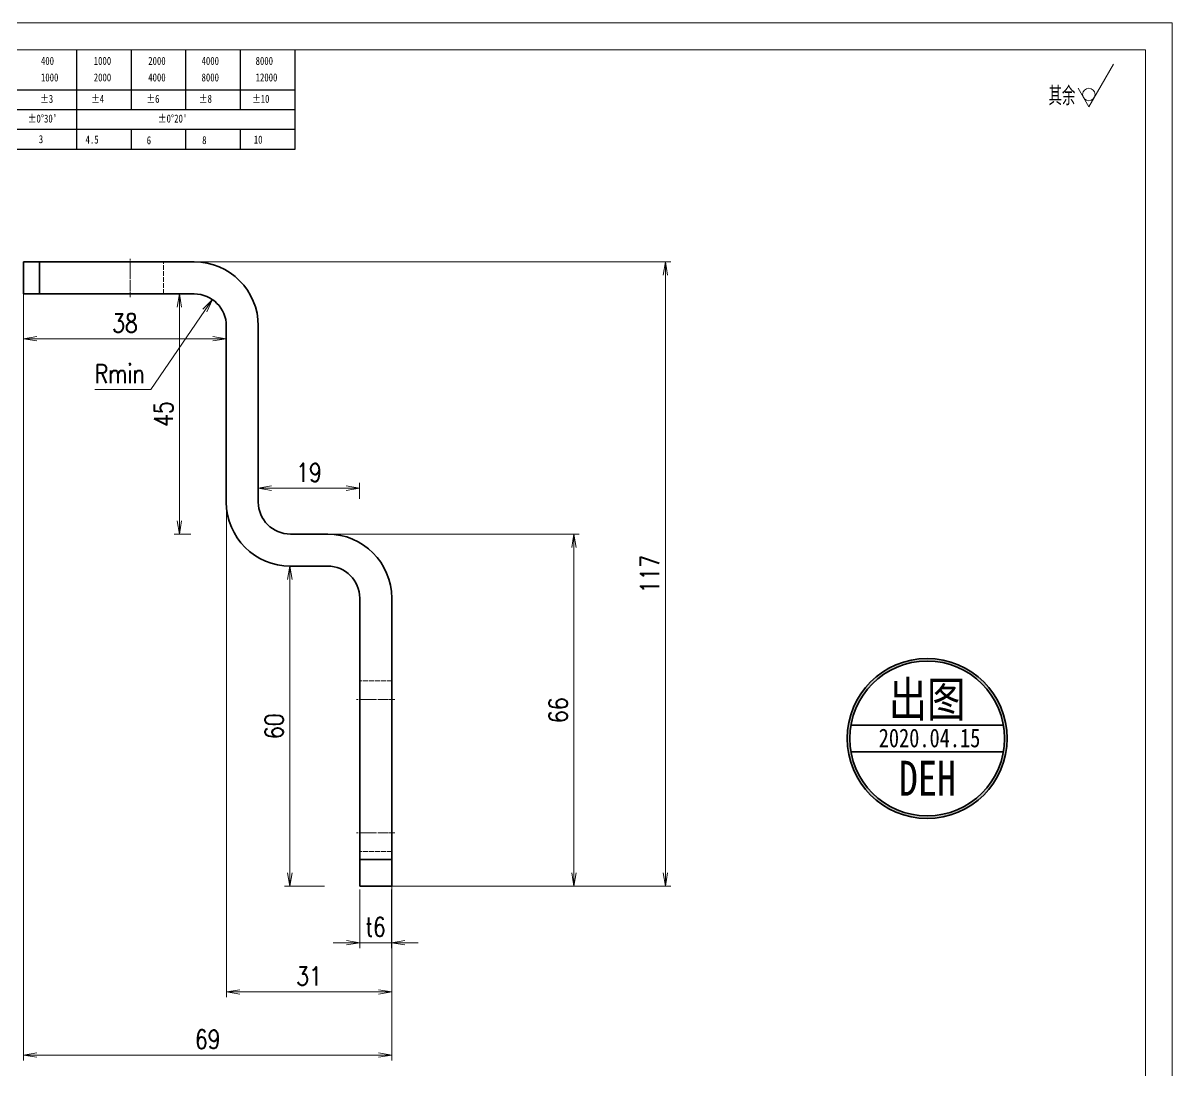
# Model space of a CAD drawing. Header units: millimetres. Extents: x 1333 to 70140, y -42879 to -5704.
# Drawn here: x 69217.3 to 69432.7, y -26072.6 to -25876.4 of the extents above; entities that cross this region are included whole.
import ezdxf
from ezdxf.enums import TextEntityAlignment as Align

# ---------------------------------------------------------------- set-up
doc = ezdxf.new("R2010")
doc.units = ezdxf.units.MM
doc.header["$LTSCALE"] = 0.5
for name, pattern in [('AM_ISO02W050x2', [3.75, 3, -0.75]), ('AM_ISO08W050x2', [9, 6, -0.75, 1.5, -0.75]), ('DASHDOT', [18.5, 12, -3, 0.5, -3]), ('DASHED', [15, 12, -3]), ('DOT2', [0.125, 0, -0.125])]:
    doc.linetypes.add(name, pattern=pattern)
for name, color, linetype, lineweight in [('CENTER', 2, 'AM_ISO08W050x2', 15), ('HIDDEN', 1, 'AM_ISO02W050x2', 18), ('印章专用-出图', 1, 'Continuous', 80), ('图框', 7, 'Continuous', 18), ('标注线', 3, 'Continuous', 18), ('粗实线', 7, 'Continuous', 35)]:
    doc.layers.add(name, color=color, linetype=linetype, lineweight=lineweight)
doc.layers.add('图\\M+19E79\\M+195B6\\M+18E9A', color=7, linetype='Continuous')
doc.layers.add('打印', color=7, linetype='Continuous', lineweight=15, plot=False)
doc.layers.add('打印-禁用', color=7, linetype='Continuous', lineweight=15, plot=False)
doc.styles.add('DIM', font='romans.shx', dxfattribs={"width": 0.8, "bigfont": 'bigfont.shx'})
doc.styles.add('国标', font='simfang.ttf', dxfattribs={"width": 0.8})
doc.styles.add('机械长仿宋', font='gbenor.shx', dxfattribs={"height": 1, "bigfont": 'gbcbig.shx'})
doc.dimstyles.new('DEH 1-1$0', dxfattribs={"dimtxt": 3.5, "dimasz": 2.5, "dimexe": 1, "dimexo": 0.625, "dimgap": 1.2, "dimtad": 1, "dimzin": 9, "dimdsep": 46, "dimtxsty": 'DIM', "dimblk": 'OPEN', "dimcen": 0, "dimclrd": 8, "dimclre": 8, "dimclrt": 2, "dimazin": 2, "dimtfac": 0.5, "dimtmove": 0, "dimatfit": 3, "dimldrblk": 'OPEN', "dimfxl": 0, "dimtolj": 2, "dimlwd": 18, "dimlwe": 18, "dimarcsym": 0})
doc.dimstyles.new('DEH 1-1$4', dxfattribs={"dimtxt": 3.5, "dimasz": 2.5, "dimexe": 1, "dimexo": 0.625, "dimgap": 1.2, "dimtad": 1, "dimtoh": 1, "dimdsep": 46, "dimtxsty": 'DIM', "dimblk": 'OPEN', "dimcen": 0, "dimclrd": 8, "dimclre": 8, "dimclrt": 2, "dimazin": 2, "dimtfac": 0.5, "dimtofl": 0, "dimtmove": 0, "dimatfit": 3, "dimldrblk": 'OPEN', "dimfxl": 0, "dimtolj": 2, "dimlwd": 18, "dimlwe": 18, "dimarcsym": 0})

# ---------------------------------------------------------------- blocks, each defined once
blk = doc.blocks.new('GZDEH零件A3图框V01版')
at = {"layer": '图\\M+19E79\\M+195B6\\M+18E9A', "color": 9}
for p, q in [((3072.2, -1561.98), (3072.2, -1554.46)), ((3082.42, -1561.98), (3082.42, -1554.46)), ((3092.64, -1561.98), (3092.64, -1554.46)), ((3102.86, -1561.98), (3102.86, -1554.46)), ((3113.09, -1573.08), (3113.09, -1554.46)), ((2996.09, -1561.98), (3113.09, -1561.98)), ((3072.2, -1573.08), (3072.2, -1561.98)), ((3082.42, -1565.68), (3082.42, -1561.98)), ((3092.64, -1565.68), (3092.64, -1561.98)), ((3102.86, -1565.68), (3102.86, -1561.98)), ((2996.09, -1565.68), (3113.09, -1565.68)), ((2996.09, -1569.38), (3113.09, -1569.38)), ((3082.42, -1573.08), (3082.42, -1569.48)), ((3092.64, -1573.08), (3092.64, -1569.38)), ((3102.86, -1573.08), (3102.86, -1569.38)), ((2990.09, -1573.08), (3113.09, -1573.08))]:
    blk.add_line(p, q, dxfattribs=at)
at = {"layer": '图框', "linetype": 'Continuous'}
for p, q in [((3272.49, -1554.46), (2882.49, -1554.46)), ((3272.49, -1832.96), (3272.49, -1554.46))]:
    blk.add_line(p, q, dxfattribs=at)
at = {"layer": '打印-禁用', "linetype": 'Continuous'}
for p, q in [((3277.49, -1549.46), (2857.49, -1549.46)), ((3277.49, -1846.46), (3277.49, -1549.46))]:
    blk.add_line(p, q, dxfattribs=at)
at = {"layer": '图\\M+19E79\\M+195B6\\M+18E9A', "color": 9, "style": '国标', "width": 0.8}
for s, p in [('400', (3065.46, -1557.31)), ('1000', (3075.36, -1557.31)), ('2000', (3085.57, -1557.31)), ('4000', (3095.57, -1557.31)), ('8000', (3105.7, -1557.31)), ('1000', (3065.46, -1560.41)), ('2000', (3075.36, -1560.41)), ('4000', (3085.57, -1560.41)), ('8000', (3095.57, -1560.41)), ('12000', (3105.7, -1560.41)), ('±3', (3065.3, -1564.42)), ('±4', (3074.85, -1564.42)), ('±6', (3085.22, -1564.42)), ('±8', (3095.06, -1564.42)), ('±10', (3105.02, -1564.42)), ("±0%%D30'", (3062.98, -1568.12)), ("±0%%D20'", (3087.38, -1568.12)), ('3', (3065.05, -1571.98)), ('4.5', (3073.82, -1572.05)), ('6', (3085.28, -1572.19)), ('8', (3095.68, -1572.15)), ('10', (3105.36, -1572.06))]:
    blk.add_text(s, height=1.5, dxfattribs=at).set_placement(p)
blk = doc.blocks.new('DEH A3')
at = {"layer": '图框'}
blk.add_blockref('GZDEH零件A3图框V01版', (-2857.49, 1846.46), dxfattribs=at)
blk = doc.blocks.new('FINISHER_NON')
at = {"layer": '标注线'}
for p, q in [((0, 0), (4.62, 8)), ((-2.02, 3.5), (0, 0))]:
    blk.add_line(p, q, dxfattribs=at)
blk.add_circle((0, 2.33), 1.17, dxfattribs=at)
blk = doc.blocks.new('其余不去材料')
at = {"layer": '标注线'}
blk.add_blockref('FINISHER_NON', (0, 0), dxfattribs=at)
at = {"layer": '标注线', "color": 7, "linetype": 'DOT2', "style": '机械长仿宋'}
blk.add_text('其余', height=3.5, dxfattribs=at).set_placement((-7.56, 0.3))
blk = doc.blocks.new('_Open')
at = {"color": 0, "linetype": 'ByBlock', "lineweight": -2}
for p, q in [((-1, 0.167), (0, 0)), ((-1, -0.167), (0, 0)), ((0, 0), (-1, 0))]:
    blk.add_line(p, q, dxfattribs=at)
blk = doc.blocks.new('*D86')
at = {"layer": 'Defpoints', "color": 0, "transparency": 16777216}
for p in [(69217.47, -25921.17), (69286.47, -26024.86), (69286.47, -26069.8)]:
    blk.add_point(p, dxfattribs=at)
at = {"layer": '标注线', "color": 8, "lineweight": 18, "transparency": 16777216}
for p, q in [((69217.47, -25921.8), (69217.47, -26070.8)), ((69286.47, -26025.49), (69286.47, -26070.8)), ((69219.97, -26069.8), (69283.97, -26069.8))]:
    blk.add_line(p, q, dxfattribs=at)
at = {"layer": '标注线', "color": 8, "lineweight": 18, "transparency": 16777216, "xscale": 2.5, "yscale": 2.5, "zscale": 2.5, "rotation": 180}
blk.add_blockref('_Open', (69217.47, -26069.8), dxfattribs=at)
at = {"layer": '标注线', "color": 8, "lineweight": 18, "transparency": 16777216, "xscale": 2.5, "yscale": 2.5, "zscale": 2.5}
blk.add_blockref('_Open', (69286.47, -26069.8), dxfattribs=at)
at = {"layer": '标注线', "color": 2, "transparency": 16777216, "insert": (69251.97, -26066.85), "char_height": 3.5, "attachment_point": 5, "style": 'DIM'}
blk.add_mtext('\\A2;69', dxfattribs=at)
blk = doc.blocks.new('*D87')
at = {"layer": 'Defpoints', "color": 0, "transparency": 16777216}
for p in [(69280.47, -26038.18), (69286.46, -26038.18), (69286.46, -26048.74)]:
    blk.add_point(p, dxfattribs=at)
at = {"layer": '标注线', "color": 8, "lineweight": 18, "transparency": 16777216}
for p, q in [((69280.47, -26038.8), (69280.47, -26049.74)), ((69286.46, -26038.8), (69286.46, -26049.74)), ((69277.97, -26048.74), (69275.47, -26048.74)), ((69280.47, -26048.74), (69286.46, -26048.74)), ((69288.96, -26048.74), (69291.46, -26048.74))]:
    blk.add_line(p, q, dxfattribs=at)
at = {"layer": '标注线', "color": 8, "lineweight": 18, "transparency": 16777216, "xscale": 2.5, "yscale": 2.5, "zscale": 2.5}
blk.add_blockref('_Open', (69280.47, -26048.74), dxfattribs=at)
at = {"layer": '标注线', "color": 8, "lineweight": 18, "transparency": 16777216, "xscale": 2.5, "yscale": 2.5, "zscale": 2.5, "rotation": 180}
blk.add_blockref('_Open', (69286.46, -26048.74), dxfattribs=at)
at = {"layer": '标注线', "color": 2, "transparency": 16777216, "insert": (69283.46, -26045.79), "char_height": 3.5, "attachment_point": 5, "style": 'DIM'}
blk.add_mtext('\\A2;{\\Fromans,bigfont|c134;t}6', dxfattribs=at)
blk = doc.blocks.new('*D88')
at = {"layer": 'Defpoints', "color": 0, "transparency": 16777216}
for p in [(69255.47, -25958.06), (69286.47, -26038.18), (69286.47, -26057.97)]:
    blk.add_point(p, dxfattribs=at)
at = {"layer": '标注线', "color": 8, "lineweight": 18, "transparency": 16777216}
for p, q in [((69255.47, -25958.68), (69255.47, -26058.97)), ((69286.47, -26038.8), (69286.47, -26058.97)), ((69257.97, -26057.97), (69283.97, -26057.97))]:
    blk.add_line(p, q, dxfattribs=at)
at = {"layer": '标注线', "color": 8, "lineweight": 18, "transparency": 16777216, "xscale": 2.5, "yscale": 2.5, "zscale": 2.5, "rotation": 180}
blk.add_blockref('_Open', (69255.47, -26057.97), dxfattribs=at)
at = {"layer": '标注线', "color": 8, "lineweight": 18, "transparency": 16777216, "xscale": 2.5, "yscale": 2.5, "zscale": 2.5}
blk.add_blockref('_Open', (69286.47, -26057.97), dxfattribs=at)
at = {"layer": '标注线', "color": 2, "transparency": 16777216, "insert": (69270.97, -26055.02), "char_height": 3.5, "attachment_point": 5, "style": 'DIM'}
blk.add_mtext('\\A2;31', dxfattribs=at)
blk = doc.blocks.new('*D89')
at = {"layer": 'Defpoints', "color": 0, "transparency": 16777216}
for p in [(69230.09, -25921.17), (69284.66, -26038.18), (69337.78, -26038.18)]:
    blk.add_point(p, dxfattribs=at)
at = {"layer": '标注线', "color": 8, "lineweight": 18, "transparency": 16777216}
for p, q in [((69230.71, -25921.17), (69338.78, -25921.17)), ((69337.78, -25923.67), (69337.78, -26035.68)), ((69285.29, -26038.18), (69338.78, -26038.18))]:
    blk.add_line(p, q, dxfattribs=at)
at = {"layer": '标注线', "color": 8, "lineweight": 18, "transparency": 16777216, "xscale": 2.5, "yscale": 2.5, "zscale": 2.5}
for p, rotation in [((69337.78, -25921.17), 90), ((69337.78, -26038.18), 270)]:
    blk.add_blockref('_Open', p, dxfattribs=dict(at, rotation=rotation))
at = {"layer": '标注线', "color": 2, "transparency": 16777216, "insert": (69334.83, -25979.67), "char_height": 3.5, "attachment_point": 5, "rotation": 90, "style": 'DIM'}
blk.add_mtext('\\A2;117', dxfattribs=at)
blk = doc.blocks.new('*D90')
at = {"layer": 'Defpoints', "color": 0, "transparency": 16777216}
for p in [(69270.97, -25972.17), (69284.66, -26038.18), (69320.64, -26038.18)]:
    blk.add_point(p, dxfattribs=at)
at = {"layer": '标注线', "color": 8, "lineweight": 18, "transparency": 16777216}
for p, q in [((69271.59, -25972.17), (69321.64, -25972.17)), ((69320.64, -25974.67), (69320.64, -26035.68)), ((69285.29, -26038.18), (69321.64, -26038.18))]:
    blk.add_line(p, q, dxfattribs=at)
at = {"layer": '标注线', "color": 8, "lineweight": 18, "transparency": 16777216, "xscale": 2.5, "yscale": 2.5, "zscale": 2.5}
for p, rotation in [((69320.64, -25972.17), 90), ((69320.64, -26038.18), 270)]:
    blk.add_blockref('_Open', p, dxfattribs=dict(at, rotation=rotation))
at = {"layer": '标注线', "color": 2, "transparency": 16777216, "insert": (69317.69, -26005.17), "char_height": 3.5, "attachment_point": 5, "rotation": 90, "style": 'DIM'}
blk.add_mtext('\\A2;66', dxfattribs=at)
blk = doc.blocks.new('*D91')
at = {"layer": 'Defpoints', "color": 0, "transparency": 16777216}
for p in [(69252.85, -25928.22), (69249.47, -25933.17)]:
    blk.add_point(p, dxfattribs=at)
at = {"layer": '标注线', "color": 8, "lineweight": 18, "transparency": 16777216}
for p, q in [((69241.33, -25945.07), (69251.44, -25930.29)), ((69230.79, -25945.07), (69241.33, -25945.07))]:
    blk.add_line(p, q, dxfattribs=at)
at = {"layer": '标注线', "color": 8, "lineweight": 18, "transparency": 16777216, "xscale": 2.5, "yscale": 2.5, "zscale": 2.5, "rotation": 55.62170793694689}
blk.add_blockref('_Open', (69252.85, -25928.22), dxfattribs=at)
at = {"layer": '标注线', "color": 2, "transparency": 16777216, "insert": (69235.46, -25942.12), "char_height": 3.5, "attachment_point": 5, "style": 'DIM'}
blk.add_mtext('\\A2;{\\Fromans,bigfont|c134;Rmin}', dxfattribs=at)
blk = doc.blocks.new('出图章')
at = {"layer": '印章专用-出图'}
h = blk.add_hatch(color=256, dxfattribs=at)
h.paths.add_polyline_path([(-15, 0, 1), (15, 0, 1)])
h.paths.add_polyline_path([(14.5, 0, -1), (-14.5, 0, -1)], flags=16)
h.paths.add_polyline_path([(-7.31, -12.35), (7.41, -12.35), (7.41, -2.73), (-7.31, -2.73)], flags=8)
at = {"layer": '印章专用-出图', "lineweight": 35}
for p, q in [((-14.28, 2.5), (14.28, 2.5)), ((-14.28, -2.5), (14.28, -2.5))]:
    blk.add_line(p, q, dxfattribs=at)
for radius in [15, 14.5]:
    blk.add_circle((0, 0), radius, dxfattribs=at)
at = {"layer": '印章专用-出图', "color": 4, "style": '国标', "width": 0.8}
blk.add_text('DEH', height=6.562, dxfattribs=at).set_placement((0.05, -10.74), align=Align.CENTER)
at = {"layer": '印章专用-出图', "color": 3, "style": '国标', "width": 0.8}
blk.add_attdef('出图', text='', height=6.6, dxfattribs=at).set_placement((0, 7.35), align=Align.MIDDLE_CENTER)
at = {"layer": '印章专用-出图', "color": 2, "style": '国标', "width": 0.8}
blk.add_attdef('XXXX.XX.XX', text='', height=3.5, dxfattribs=at).set_placement((0.45, 0.1), align=Align.MIDDLE_CENTER)
blk = doc.blocks.new('YZ-CT')
at = {"layer": '印章专用-出图'}
blk.add_blockref('出图章', (0.63, 0), dxfattribs=at).add_auto_attribs({'出图': '出图', 'XXXX.XX.XX': '2020.04.15'})
blk = doc.blocks.new('CC')
at = {"layer": '印章专用-出图'}
blk.add_blockref('YZ-CT', (20009.41, -16878.05), dxfattribs=at)
blk = doc.blocks.new('*D109')
at = {"layer": 'Defpoints', "color": 0, "transparency": 16777216}
for p in [(69217.47, -25933.17), (69255.47, -25933.17), (69217.47, -25935.56)]:
    blk.add_point(p, dxfattribs=at)
at = {"layer": '标注线', "color": 8, "lineweight": 18, "transparency": 16777216}
for p, q in [((69217.46, -25933.81), (69217.46, -25936.57)), ((69255.46, -25933.81), (69255.46, -25936.57)), ((69252.96, -25935.57), (69219.96, -25935.57))]:
    blk.add_line(p, q, dxfattribs=at)
at = {"layer": '标注线', "color": 8, "lineweight": 18, "transparency": 16777216, "xscale": 2.5, "yscale": 2.5, "zscale": 2.5}
for p, rotation in [((69217.46, -25935.57), 179.9999925153884), ((69255.46, -25935.57), 359.9999925153885)]:
    blk.add_blockref('_Open', p, dxfattribs=dict(at, rotation=rotation))
at = {"layer": '标注线', "color": 2, "transparency": 16777216, "insert": (69236.46, -25932.62), "char_height": 3.5, "attachment_point": 5, "rotation": 360, "style": 'DIM'}
blk.add_mtext('\\A2;38', dxfattribs=at)
blk = doc.blocks.new('*D110')
at = {"layer": 'Defpoints', "color": 0, "transparency": 16777216}
for p in [(69249.47, -25927.17), (69246.67, -25972.17), (69249.47, -25972.17)]:
    blk.add_point(p, dxfattribs=at)
at = {"layer": '标注线', "color": 8, "lineweight": 18, "transparency": 16777216}
for p, q in [((69248.84, -25927.18), (69245.67, -25927.18)), ((69246.67, -25929.68), (69246.67, -25969.68)), ((69248.84, -25972.18), (69245.67, -25972.18))]:
    blk.add_line(p, q, dxfattribs=at)
at = {"layer": '标注线', "color": 8, "lineweight": 18, "transparency": 16777216, "xscale": 2.5, "yscale": 2.5, "zscale": 2.5}
for p, rotation in [((69246.67, -25927.18), 89.99999251538844), ((69246.67, -25972.18), 269.9999925153884)]:
    blk.add_blockref('_Open', p, dxfattribs=dict(at, rotation=rotation))
at = {"layer": '标注线', "color": 2, "transparency": 16777216, "insert": (69243.72, -25949.68), "char_height": 3.5, "attachment_point": 5, "rotation": 90, "style": 'DIM'}
blk.add_mtext('\\A2;45', dxfattribs=at)
blk = doc.blocks.new('*D111')
at = {"layer": 'Defpoints', "color": 0, "transparency": 16777216}
for p in [(69280.47, -25963.57), (69261.47, -25966.17), (69280.47, -25966.17)]:
    blk.add_point(p, dxfattribs=at)
at = {"layer": '标注线', "color": 8, "lineweight": 18, "transparency": 16777216}
for p, q in [((69261.46, -25965.56), (69261.46, -25962.58)), ((69263.96, -25963.58), (69277.96, -25963.58)), ((69280.46, -25965.56), (69280.46, -25962.58))]:
    blk.add_line(p, q, dxfattribs=at)
at = {"layer": '标注线', "color": 8, "lineweight": 18, "transparency": 16777216, "xscale": 2.5, "yscale": 2.5, "zscale": 2.5}
for p, rotation in [((69261.46, -25963.58), 179.9999925153884), ((69280.46, -25963.58), 359.9999925153885)]:
    blk.add_blockref('_Open', p, dxfattribs=dict(at, rotation=rotation))
at = {"layer": '标注线', "color": 2, "transparency": 16777216, "insert": (69270.96, -25960.63), "char_height": 3.5, "attachment_point": 5, "rotation": 360, "style": 'DIM'}
blk.add_mtext('\\A2;19', dxfattribs=at)
blk = doc.blocks.new('*D112')
at = {"layer": 'Defpoints', "color": 0, "transparency": 16777216}
for p in [(69274.47, -25978.17), (69267.38, -26038.18), (69274.47, -26038.18)]:
    blk.add_point(p, dxfattribs=at)
at = {"layer": '标注线', "color": 8, "lineweight": 18, "transparency": 16777216}
for p, q in [((69273.84, -25978.18), (69266.38, -25978.18)), ((69267.38, -25980.68), (69267.38, -26035.68)), ((69273.84, -26038.18), (69266.38, -26038.18))]:
    blk.add_line(p, q, dxfattribs=at)
at = {"layer": '标注线', "color": 8, "lineweight": 18, "transparency": 16777216, "xscale": 2.5, "yscale": 2.5, "zscale": 2.5}
for p, rotation in [((69267.38, -25978.18), 89.99999251538844), ((69267.38, -26038.18), 269.9999925153884)]:
    blk.add_blockref('_Open', p, dxfattribs=dict(at, rotation=rotation))
at = {"layer": '标注线', "color": 2, "transparency": 16777216, "insert": (69264.43, -26008.18), "char_height": 3.5, "attachment_point": 5, "rotation": 90, "style": 'DIM'}
blk.add_mtext('\\A2;60', dxfattribs=at)

msp = doc.modelspace()

# ---------------------------------------------------------------- linework, layer by layer
at = {"layer": 'CENTER', "linetype": 'DASHDOT', "lineweight": 13, "ltscale": 0.18}
msp.add_line((69237.467, -25927.775), (69237.467, -25920.575), dxfattribs=at)
at = {"layer": 'CENTER', "linetype": 'DASHDOT', "lineweight": 13, "ltscale": 0.180015}
for p, q in [((69287.067, -26003.175), (69279.866, -26003.175)), ((69287.067, -26028.175), (69279.866, -26028.175))]:
    msp.add_line(p, q, dxfattribs=at)
at = {"layer": 'HIDDEN', "linetype": 'DASHED', "lineweight": 13, "ltscale": 0.15}
for p, q in [((69220.467, -25921.175), (69220.467, -25927.175)), ((69237.467, -25921.175), (69237.467, -25927.175)), ((69237.467, -25921.175), (69237.467, -25927.175)), ((69243.717, -25927.175), (69243.717, -25921.175)), ((69286.467, -25999.675), (69280.467, -25999.675)), ((69280.467, -26003.175), (69286.467, -26003.175)), ((69280.467, -26003.175), (69286.467, -26003.175)), ((69280.467, -26028.175), (69286.467, -26028.175)), ((69280.467, -26028.175), (69286.467, -26028.175)), ((69286.467, -26031.675), (69280.467, -26031.675)), ((69280.467, -26033.175), (69286.467, -26033.175))]:
    msp.add_line(p, q, dxfattribs=at)
at = {"layer": '打印'}
msp.add_lwpolyline([(69012.748, -25876.398), (69432.748, -25876.398), (69432.748, -26173.398), (69012.748, -26173.398)], close=True, dxfattribs=at)
at = {"layer": '粗实线', "lineweight": 35, "ltscale": 0.075}
for p, q in [((69217.467, -25921.175), (69220.467, -25921.175)), ((69220.467, -25927.175), (69217.467, -25927.175))]:
    msp.add_line(p, q, dxfattribs=at)
at = {"layer": '粗实线', "lineweight": 35, "ltscale": 0.15}
for p, q in [((69217.467, -25921.175), (69217.467, -25927.175)), ((69220.467, -25921.175), (69220.467, -25927.175)), ((69286.467, -26033.175), (69280.467, -26033.175)), ((69286.467, -26038.175), (69280.467, -26038.175))]:
    msp.add_line(p, q, dxfattribs=at)
at = {"layer": '粗实线', "lineweight": 35}
for p, q in [((69249.467, -25921.175), (69220.467, -25921.175)), ((69249.467, -25927.175), (69220.467, -25927.175)), ((69255.467, -25933.175), (69255.467, -25966.175)), ((69261.467, -25933.175), (69261.467, -25966.175)), ((69280.467, -25984.175), (69280.467, -26033.175)), ((69286.467, -26033.175), (69286.467, -25984.175))]:
    msp.add_line(p, q, dxfattribs=at)
at = {"layer": '粗实线', "lineweight": 35, "ltscale": 0.175}
for p, q in [((69274.467, -25972.175), (69267.467, -25972.175)), ((69274.467, -25978.175), (69267.467, -25978.175))]:
    msp.add_line(p, q, dxfattribs=at)
at = {"layer": '粗实线', "lineweight": 35, "ltscale": 0.125}
for p, q in [((69280.467, -26033.175), (69280.467, -26038.175)), ((69286.467, -26038.175), (69286.467, -26033.175))]:
    msp.add_line(p, q, dxfattribs=at)
at = {"layer": '粗实线', "lineweight": 35}
for centre, radius, start, end in [((69249.467, -25933.175), 12, 359.99999, 89.99999), ((69249.467, -25933.175), 6, 359.99999, 89.99999), ((69267.467, -25966.175), 12, 179.99999, 269.99999), ((69267.467, -25966.175), 6, 179.99999, 269.99999), ((69274.467, -25984.175), 12, 359.99999, 89.99999), ((69274.467, -25984.175), 6, 359.99999, 89.99999)]:
    msp.add_arc(centre, radius, start, end, dxfattribs=at)

# ---------------------------------------------------------------- block references
at = {"layer": '图框'}
msp.add_blockref('DEH A3', (69012.748, -26173.398), dxfattribs=at)
at = {"layer": '标注线'}
msp.add_blockref('其余不去材料', (69417.154, -25892.115), dxfattribs=at)
at = {"layer": '标注线', "rotation": 359.9999925153066}
msp.add_blockref('CC', (49376.805, -9132.421), dxfattribs=at)

# ---------------------------------------------------------------- dimensions: what is measured, and where the dimension line sits
at = {"layer": '标注线'}
for base, p1, p2, angle, picture, middle in [((69286.467, -26069.805), (69217.467, -25921.175), (69286.467, -26024.864), 359.99999, '*D86', (69251.967, -26066.855)), ((69337.78, -26038.175), (69230.088, -25921.175), (69284.661, -26038.175), 89.99999, '*D89', (69334.83, -25979.675)), ((69246.671, -25972.175), (69249.467, -25927.175), (69249.467, -25972.175), 89.99999, '*D110', (69243.721, -25949.675)), ((69217.467, -25935.557), (69255.467, -25933.175), (69217.467, -25933.175), 359.99999, '*D109', (69236.467, -25932.607)), ((69286.467, -26057.968), (69255.467, -25958.059), (69286.467, -26038.175), 359.99999, '*D88', (69270.967, -26055.018)), ((69280.467, -25963.573), (69261.467, -25966.175), (69280.467, -25966.175), 359.99999, '*D111', (69270.967, -25960.623)), ((69320.641, -26038.175), (69270.967, -25972.175), (69284.661, -26038.175), 89.99999, '*D90', (69317.691, -26005.175)), ((69267.379, -26038.175), (69274.467, -25978.175), (69274.467, -26038.175), 89.99999, '*D112', (69264.429, -26008.175))]:
    dim = msp.add_linear_dim(base=base, p1=p1, p2=p2, angle=angle, dimstyle='DEH 1-1$0', dxfattribs=at)
    dim.commit()
    dim.dimension.update_dxf_attribs({"geometry": picture, "text_midpoint": middle})
dim = msp.add_radius_dim(center=(69249.467, -25933.175), mpoint=(69252.855, -25928.223), text='{\\Fromans,bigfont|c134;Rmin}', dimstyle='DEH 1-1$4', override={"dimtmove": 1}, dxfattribs=at)
dim.commit()
dim.dimension.update_dxf_attribs({"geometry": '*D91', "text_midpoint": (69241.325, -25945.074), "dimtype": 164})
dim = msp.add_linear_dim(base=(69286.463, -26048.742), p1=(69280.467, -26038.175), p2=(69286.463, -26038.175), angle=359.99999, text='{\\Fromans,bigfont|c134;t}<>', dimstyle='DEH 1-1$0', dxfattribs=at)
dim.commit()
dim.dimension.update_dxf_attribs({"geometry": '*D87', "text_midpoint": (69283.465, -26048.742), "dimtype": 160})

doc.saveas('drawing.dxf')
